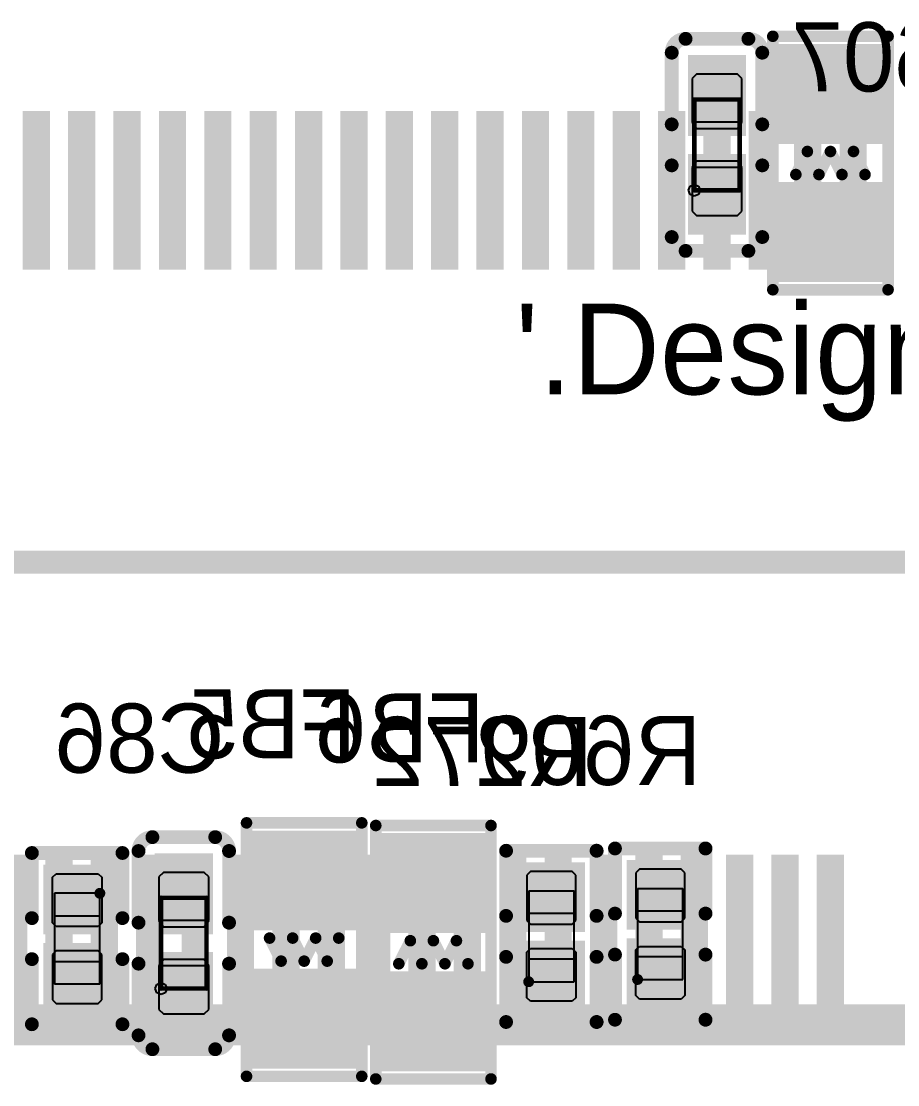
# Model space of a CAD drawing. Header units: millimetres. Extents: x 892 to 1144, y 1011 to 1123.
# Drawn here: x 1064.28 to 1073.94, y 1032.94 to 1044.66 of the extents above; entities that cross this region are included whole.
import ezdxf

# ---------------------------------------------------------------- set-up
doc = ezdxf.new("R2010")
doc.units = ezdxf.units.MM
for name, color, linetype in [('BottomLayer', 5, 'Continuous'), ('BottomOverlay', 54, 'Continuous'), ('BottomPaste', 16, 'Continuous'), ('BottomSolder', 6, 'Continuous'), ('Mechanical10', 56, 'Continuous'), ('Mechanical12', 56, 'Continuous'), ('Mechanical15', 56, 'Continuous'), ('Mechanical4', 56, 'Continuous'), ('Mechanical5', 56, 'Continuous'), ('Mechanical6', 56, 'Continuous'), ('TopLayer', 1, 'Continuous'), ('TopOverlay', 2, 'Continuous'), ('TopPaste', 8, 'Continuous'), ('TopSolder', 216, 'Continuous')]:
    doc.layers.add(name, color=color, linetype=linetype)

msp = doc.modelspace()

# ---------------------------------------------------------------- linework, layer by layer
at = {"layer": 'BottomLayer'}
for points in [[(1072.692, 1043.412), (1073.708, 1043.412), (1072.692, 1044.311), (1073.708, 1044.311)], [(1072.22, 1043.45), (1072.22, 1044.24), (1071.68, 1043.45), (1071.68, 1044.24)], [(1072.22, 1042.36), (1072.22, 1043.15), (1071.68, 1042.36), (1071.68, 1043.15)], [(1072.692, 1041.888), (1073.708, 1041.888), (1072.692, 1042.787), (1073.708, 1042.787)], [(1067.909, 1035.641), (1066.893, 1035.641), (1067.909, 1034.742), (1066.893, 1034.742)], [(1068.317, 1034.713), (1069.333, 1034.713), (1068.317, 1035.611), (1069.333, 1035.611)], [(1066.345, 1034.65), (1066.345, 1035.44), (1065.805, 1034.65), (1065.805, 1035.44)], [(1064.63, 1035.266), (1064.63, 1034.7), (1065.17, 1035.266), (1065.17, 1034.7)], [(1070.395, 1034.725), (1070.395, 1035.291), (1069.855, 1034.725), (1069.855, 1035.291)], [(1071.595, 1034.75), (1071.595, 1035.316), (1071.055, 1034.75), (1071.055, 1035.316)], [(1071.595, 1033.884), (1071.595, 1034.45), (1071.055, 1033.884), (1071.055, 1034.45)], [(1064.63, 1034.4), (1064.63, 1033.834), (1065.17, 1034.4), (1065.17, 1033.834)], [(1066.345, 1033.56), (1066.345, 1034.35), (1065.805, 1033.56), (1065.805, 1034.35)], [(1070.395, 1033.859), (1070.395, 1034.425), (1069.855, 1033.859), (1069.855, 1034.425)], [(1067.909, 1034.117), (1066.893, 1034.117), (1067.909, 1033.218), (1066.893, 1033.218)], [(1068.317, 1033.189), (1069.333, 1033.189), (1068.317, 1034.087), (1069.333, 1034.087)]]:
    msp.add_solid(points, dxfattribs=at)
at = {"layer": 'BottomOverlay', "const_width": 0.152}
for points in [[(1071.451, 1044.316, -0.414214), (1071.604, 1044.469)], [(1072.296, 1044.469, -0.414214), (1072.449, 1044.316)], [(1071.604, 1042.131, -0.414214), (1071.451, 1042.284)], [(1072.449, 1042.284, -0.414214), (1072.296, 1042.131)], [(1065.576, 1035.516, -0.414214), (1065.729, 1035.669)], [(1066.421, 1035.669, -0.414214), (1066.574, 1035.516)], [(1065.729, 1033.331, -0.414214), (1065.576, 1033.484)], [(1066.574, 1033.484, -0.414214), (1066.421, 1033.331)]]:
    msp.add_lwpolyline(points, format="xyb", dxfattribs=at)
at = {"layer": 'BottomOverlay'}
for points, const_width in [([(1071.604, 1044.469), (1072.296, 1044.469)], 0.152), ([(1072.565, 1044.497), (1073.835, 1044.497)], 0.127), ([(1072.565, 1041.703), (1072.565, 1044.497)], 0.127), ([(1073.835, 1041.703), (1073.835, 1044.497)], 0.127), ([(1071.451, 1043.526), (1071.451, 1044.316)], 0.152), ([(1072.449, 1043.526), (1072.449, 1044.316)], 0.152), ([(1072.819, 1042.973), (1072.946, 1043.227)], 0.127), ([(1072.946, 1043.227), (1073.073, 1042.973)], 0.127), ([(1073.073, 1042.973), (1073.2, 1043.227)], 0.127), ([(1073.2, 1043.227), (1073.327, 1042.973)], 0.127), ([(1073.327, 1042.973), (1073.454, 1043.227)], 0.127), ([(1073.454, 1043.227), (1073.581, 1042.973)], 0.127), ([(1071.451, 1042.284), (1071.451, 1043.074)], 0.152), ([(1072.449, 1042.284), (1072.449, 1043.074)], 0.152), ([(1071.604, 1042.131), (1072.296, 1042.131)], 0.152), ([(1072.565, 1041.703), (1073.835, 1041.703)], 0.127), ([(1066.766, 1033.032), (1066.766, 1035.826)], 0.127), ([(1066.766, 1035.826), (1068.036, 1035.826)], 0.127), ([(1068.036, 1033.032), (1068.036, 1035.826)], 0.127), ([(1068.19, 1035.797), (1069.46, 1035.797)], 0.127), ([(1068.19, 1033.003), (1068.19, 1035.797)], 0.127), ([(1069.46, 1033.003), (1069.46, 1035.797)], 0.127), ([(1065.729, 1035.669), (1066.421, 1035.669)], 0.152), ([(1070.826, 1034.826), (1070.826, 1035.544)], 0.152), ([(1070.826, 1035.544), (1071.824, 1035.544)], 0.152), ([(1071.824, 1034.826), (1071.824, 1035.544)], 0.152), ([(1064.401, 1035.494), (1065.399, 1035.494)], 0.152), ([(1064.401, 1034.776), (1064.401, 1035.494)], 0.152), ([(1065.399, 1034.776), (1065.399, 1035.494)], 0.152), ([(1065.576, 1034.726), (1065.576, 1035.516)], 0.152), ([(1066.574, 1034.726), (1066.574, 1035.516)], 0.152), ([(1069.626, 1034.801), (1069.626, 1035.519)], 0.152), ([(1069.626, 1035.519), (1070.624, 1035.519)], 0.152), ([(1070.624, 1034.801), (1070.624, 1035.519)], 0.152), ([(1067.02, 1034.556), (1067.147, 1034.302)], 0.127), ([(1067.147, 1034.302), (1067.274, 1034.556)], 0.127), ([(1067.274, 1034.556), (1067.401, 1034.302)], 0.127), ([(1067.401, 1034.302), (1067.528, 1034.556)], 0.127), ([(1067.528, 1034.556), (1067.655, 1034.302)], 0.127), ([(1067.655, 1034.302), (1067.782, 1034.556)], 0.127), ([(1068.444, 1034.273), (1068.571, 1034.527)], 0.127), ([(1068.571, 1034.527), (1068.698, 1034.273)], 0.127), ([(1068.698, 1034.273), (1068.825, 1034.527)], 0.127), ([(1068.825, 1034.527), (1068.952, 1034.273)], 0.127), ([(1068.952, 1034.273), (1069.079, 1034.527)], 0.127), ([(1069.079, 1034.527), (1069.206, 1034.273)], 0.127), ([(1070.826, 1033.656), (1070.826, 1034.374)], 0.152), ([(1071.824, 1033.656), (1071.824, 1034.374)], 0.152), ([(1064.401, 1033.606), (1064.401, 1034.324)], 0.152), ([(1065.399, 1033.606), (1065.399, 1034.324)], 0.152), ([(1065.576, 1033.484), (1065.576, 1034.274)], 0.152), ([(1066.574, 1033.484), (1066.574, 1034.274)], 0.152), ([(1069.626, 1033.631), (1069.626, 1034.349)], 0.152), ([(1070.624, 1033.631), (1070.624, 1034.349)], 0.152), ([(1064.401, 1033.606), (1065.399, 1033.606)], 0.152), ([(1069.626, 1033.631), (1070.624, 1033.631)], 0.152), ([(1070.826, 1033.656), (1071.824, 1033.656)], 0.152), ([(1065.729, 1033.331), (1066.421, 1033.331)], 0.152), ([(1066.766, 1033.032), (1068.036, 1033.032)], 0.127), ([(1068.19, 1033.003), (1069.46, 1033.003)], 0.127)]:
    msp.add_lwpolyline(points, dxfattribs=dict(at, const_width=const_width))
for points, const_width in [([(1071.566, 1044.469, 1), (1071.642, 1044.469, 1)], 0.0762), ([(1071.566, 1044.469, 1), (1071.642, 1044.469, 1)], 0.0762), ([(1072.258, 1044.469, 1), (1072.334, 1044.469, 1)], 0.0762), ([(1072.258, 1044.469, 1), (1072.334, 1044.469, 1)], 0.0762), ([(1072.533, 1044.497, 1), (1072.597, 1044.497, 1)], 0.0635), ([(1072.533, 1044.497, 1), (1072.597, 1044.497, 1)], 0.0635), ([(1073.803, 1044.497, 1), (1073.867, 1044.497, 1)], 0.0635), ([(1073.803, 1044.497, 1), (1073.867, 1044.497, 1)], 0.0635), ([(1071.413, 1044.316, 1), (1071.489, 1044.316, 1)], 0.0762), ([(1071.413, 1044.316, 1), (1071.489, 1044.316, 1)], 0.0762), ([(1072.411, 1044.316, 1), (1072.487, 1044.316, 1)], 0.0762), ([(1072.411, 1044.316, 1), (1072.487, 1044.316, 1)], 0.0762), ([(1071.413, 1043.526, 1), (1071.489, 1043.526, 1)], 0.0762), ([(1072.411, 1043.526, 1), (1072.487, 1043.526, 1)], 0.0762), ([(1072.914, 1043.227, 1), (1072.978, 1043.227, 1)], 0.0635), ([(1072.914, 1043.227, 1), (1072.978, 1043.227, 1)], 0.0635), ([(1073.168, 1043.227, 1), (1073.232, 1043.227, 1)], 0.0635), ([(1073.168, 1043.227, 1), (1073.232, 1043.227, 1)], 0.0635), ([(1073.422, 1043.227, 1), (1073.486, 1043.227, 1)], 0.0635), ([(1073.422, 1043.227, 1), (1073.486, 1043.227, 1)], 0.0635), ([(1071.413, 1043.074, 1), (1071.489, 1043.074, 1)], 0.0762), ([(1072.411, 1043.074, 1), (1072.487, 1043.074, 1)], 0.0762), ([(1072.787, 1042.973, 1), (1072.851, 1042.973, 1)], 0.0635), ([(1073.041, 1042.973, 1), (1073.105, 1042.973, 1)], 0.0635), ([(1073.041, 1042.973, 1), (1073.105, 1042.973, 1)], 0.0635), ([(1073.295, 1042.973, 1), (1073.359, 1042.973, 1)], 0.0635), ([(1073.295, 1042.973, 1), (1073.359, 1042.973, 1)], 0.0635), ([(1073.549, 1042.973, 1), (1073.613, 1042.973, 1)], 0.0635), ([(1071.413, 1042.284, 1), (1071.489, 1042.284, 1)], 0.0762), ([(1071.413, 1042.284, 1), (1071.489, 1042.284, 1)], 0.0762), ([(1072.411, 1042.284, 1), (1072.487, 1042.284, 1)], 0.0762), ([(1072.411, 1042.284, 1), (1072.487, 1042.284, 1)], 0.0762), ([(1071.566, 1042.131, 1), (1071.642, 1042.131, 1)], 0.0762), ([(1071.566, 1042.131, 1), (1071.642, 1042.131, 1)], 0.0762), ([(1072.258, 1042.131, 1), (1072.334, 1042.131, 1)], 0.0762), ([(1072.258, 1042.131, 1), (1072.334, 1042.131, 1)], 0.0762), ([(1072.533, 1041.703, 1), (1072.597, 1041.703, 1)], 0.0635), ([(1072.533, 1041.703, 1), (1072.597, 1041.703, 1)], 0.0635), ([(1073.803, 1041.703, 1), (1073.867, 1041.703, 1)], 0.0635), ([(1073.803, 1041.703, 1), (1073.867, 1041.703, 1)], 0.0635), ([(1066.734, 1035.826, 1), (1066.798, 1035.826, 1)], 0.0635), ([(1066.734, 1035.826, 1), (1066.798, 1035.826, 1)], 0.0635), ([(1068.004, 1035.826, 1), (1068.068, 1035.826, 1)], 0.0635), ([(1068.004, 1035.826, 1), (1068.068, 1035.826, 1)], 0.0635), ([(1068.158, 1035.797, 1), (1068.222, 1035.797, 1)], 0.0635), ([(1068.158, 1035.797, 1), (1068.222, 1035.797, 1)], 0.0635), ([(1069.428, 1035.797, 1), (1069.492, 1035.797, 1)], 0.0635), ([(1069.428, 1035.797, 1), (1069.492, 1035.797, 1)], 0.0635), ([(1065.691, 1035.669, 1), (1065.767, 1035.669, 1)], 0.0762), ([(1065.691, 1035.669, 1), (1065.767, 1035.669, 1)], 0.0762), ([(1066.383, 1035.669, 1), (1066.459, 1035.669, 1)], 0.0762), ([(1066.383, 1035.669, 1), (1066.459, 1035.669, 1)], 0.0762), ([(1070.788, 1035.544, 1), (1070.864, 1035.544, 1)], 0.0762), ([(1070.788, 1035.544, 1), (1070.864, 1035.544, 1)], 0.0762), ([(1071.785, 1035.544, 1), (1071.862, 1035.544, 1)], 0.0762), ([(1071.785, 1035.544, 1), (1071.862, 1035.544, 1)], 0.0762), ([(1064.363, 1035.494, 1), (1064.439, 1035.494, 1)], 0.0762), ([(1064.363, 1035.494, 1), (1064.439, 1035.494, 1)], 0.0762), ([(1065.361, 1035.494, 1), (1065.437, 1035.494, 1)], 0.0762), ([(1065.361, 1035.494, 1), (1065.437, 1035.494, 1)], 0.0762), ([(1065.538, 1035.516, 1), (1065.614, 1035.516, 1)], 0.0762), ([(1065.538, 1035.516, 1), (1065.614, 1035.516, 1)], 0.0762), ([(1066.535, 1035.516, 1), (1066.612, 1035.516, 1)], 0.0762), ([(1066.535, 1035.516, 1), (1066.612, 1035.516, 1)], 0.0762), ([(1069.588, 1035.519, 1), (1069.664, 1035.519, 1)], 0.0762), ([(1069.588, 1035.519, 1), (1069.664, 1035.519, 1)], 0.0762), ([(1070.585, 1035.519, 1), (1070.662, 1035.519, 1)], 0.0762), ([(1070.585, 1035.519, 1), (1070.662, 1035.519, 1)], 0.0762), ([(1064.363, 1034.776, 1), (1064.439, 1034.776, 1)], 0.0762), ([(1065.361, 1034.776, 1), (1065.437, 1034.776, 1)], 0.0762), ([(1065.538, 1034.726, 1), (1065.614, 1034.726, 1)], 0.0762), ([(1066.535, 1034.726, 1), (1066.612, 1034.726, 1)], 0.0762), ([(1069.588, 1034.801, 1), (1069.664, 1034.801, 1)], 0.0762), ([(1070.585, 1034.801, 1), (1070.662, 1034.801, 1)], 0.0762), ([(1070.788, 1034.826, 1), (1070.864, 1034.826, 1)], 0.0762), ([(1071.785, 1034.826, 1), (1071.862, 1034.826, 1)], 0.0762), ([(1066.988, 1034.556, 1), (1067.052, 1034.556, 1)], 0.0635), ([(1067.242, 1034.556, 1), (1067.306, 1034.556, 1)], 0.0635), ([(1067.242, 1034.556, 1), (1067.306, 1034.556, 1)], 0.0635), ([(1067.496, 1034.556, 1), (1067.56, 1034.556, 1)], 0.0635), ([(1067.496, 1034.556, 1), (1067.56, 1034.556, 1)], 0.0635), ([(1067.75, 1034.556, 1), (1067.814, 1034.556, 1)], 0.0635), ([(1068.539, 1034.527, 1), (1068.603, 1034.527, 1)], 0.0635), ([(1068.539, 1034.527, 1), (1068.603, 1034.527, 1)], 0.0635), ([(1068.793, 1034.527, 1), (1068.857, 1034.527, 1)], 0.0635), ([(1068.793, 1034.527, 1), (1068.857, 1034.527, 1)], 0.0635), ([(1069.047, 1034.527, 1), (1069.111, 1034.527, 1)], 0.0635), ([(1069.047, 1034.527, 1), (1069.111, 1034.527, 1)], 0.0635), ([(1070.788, 1034.374, 1), (1070.864, 1034.374, 1)], 0.0762), ([(1071.785, 1034.374, 1), (1071.862, 1034.374, 1)], 0.0762), ([(1064.363, 1034.324, 1), (1064.439, 1034.324, 1)], 0.0762), ([(1065.361, 1034.324, 1), (1065.437, 1034.324, 1)], 0.0762), ([(1065.538, 1034.274, 1), (1065.614, 1034.274, 1)], 0.0762), ([(1066.535, 1034.274, 1), (1066.612, 1034.274, 1)], 0.0762), ([(1067.115, 1034.302, 1), (1067.179, 1034.302, 1)], 0.0635), ([(1067.115, 1034.302, 1), (1067.179, 1034.302, 1)], 0.0635), ([(1067.369, 1034.302, 1), (1067.433, 1034.302, 1)], 0.0635), ([(1067.369, 1034.302, 1), (1067.433, 1034.302, 1)], 0.0635), ([(1067.623, 1034.302, 1), (1067.687, 1034.302, 1)], 0.0635), ([(1067.623, 1034.302, 1), (1067.687, 1034.302, 1)], 0.0635), ([(1068.412, 1034.273, 1), (1068.476, 1034.273, 1)], 0.0635), ([(1068.666, 1034.273, 1), (1068.73, 1034.273, 1)], 0.0635), ([(1068.666, 1034.273, 1), (1068.73, 1034.273, 1)], 0.0635), ([(1068.92, 1034.273, 1), (1068.984, 1034.273, 1)], 0.0635), ([(1068.92, 1034.273, 1), (1068.984, 1034.273, 1)], 0.0635), ([(1069.174, 1034.273, 1), (1069.238, 1034.273, 1)], 0.0635), ([(1069.588, 1034.349, 1), (1069.664, 1034.349, 1)], 0.0762), ([(1070.585, 1034.349, 1), (1070.662, 1034.349, 1)], 0.0762), ([(1064.363, 1033.606, 1), (1064.439, 1033.606, 1)], 0.0762), ([(1064.363, 1033.606, 1), (1064.439, 1033.606, 1)], 0.0762), ([(1065.361, 1033.606, 1), (1065.437, 1033.606, 1)], 0.0762), ([(1065.361, 1033.606, 1), (1065.437, 1033.606, 1)], 0.0762), ([(1069.588, 1033.631, 1), (1069.664, 1033.631, 1)], 0.0762), ([(1069.588, 1033.631, 1), (1069.664, 1033.631, 1)], 0.0762), ([(1070.585, 1033.631, 1), (1070.662, 1033.631, 1)], 0.0762), ([(1070.585, 1033.631, 1), (1070.662, 1033.631, 1)], 0.0762), ([(1070.788, 1033.656, 1), (1070.864, 1033.656, 1)], 0.0762), ([(1070.788, 1033.656, 1), (1070.864, 1033.656, 1)], 0.0762), ([(1071.785, 1033.656, 1), (1071.862, 1033.656, 1)], 0.0762), ([(1071.785, 1033.656, 1), (1071.862, 1033.656, 1)], 0.0762), ([(1065.538, 1033.484, 1), (1065.614, 1033.484, 1)], 0.0762), ([(1065.538, 1033.484, 1), (1065.614, 1033.484, 1)], 0.0762), ([(1066.535, 1033.484, 1), (1066.612, 1033.484, 1)], 0.0762), ([(1066.535, 1033.484, 1), (1066.612, 1033.484, 1)], 0.0762), ([(1065.691, 1033.331, 1), (1065.767, 1033.331, 1)], 0.0762), ([(1065.691, 1033.331, 1), (1065.767, 1033.331, 1)], 0.0762), ([(1066.383, 1033.331, 1), (1066.459, 1033.331, 1)], 0.0762), ([(1066.383, 1033.331, 1), (1066.459, 1033.331, 1)], 0.0762), ([(1066.734, 1033.032, 1), (1066.798, 1033.032, 1)], 0.0635), ([(1066.734, 1033.032, 1), (1066.798, 1033.032, 1)], 0.0635), ([(1068.004, 1033.032, 1), (1068.068, 1033.032, 1)], 0.0635), ([(1068.004, 1033.032, 1), (1068.068, 1033.032, 1)], 0.0635), ([(1068.158, 1033.003, 1), (1068.222, 1033.003, 1)], 0.0635), ([(1068.158, 1033.003, 1), (1068.222, 1033.003, 1)], 0.0635), ([(1069.428, 1033.003, 1), (1069.492, 1033.003, 1)], 0.0635), ([(1069.428, 1033.003, 1), (1069.492, 1033.003, 1)], 0.0635)]:
    msp.add_lwpolyline(points, format="xyb", close=True, dxfattribs=dict(at, const_width=const_width))
at = {"layer": 'BottomPaste'}
for p, q in [((1071.725, 1044.08), (1071.675, 1044.03)), ((1072.175, 1044.08), (1071.725, 1044.08)), ((1072.225, 1044.03), (1072.175, 1044.08)), ((1071.675, 1044.03), (1071.675, 1043.55)), ((1072.225, 1043.55), (1072.225, 1044.03)), ((1071.675, 1043.55), (1071.725, 1043.48)), ((1071.725, 1043.48), (1072.175, 1043.48)), ((1072.175, 1043.48), (1072.225, 1043.55)), ((1071.725, 1043.12), (1071.675, 1043.05)), ((1072.175, 1043.12), (1071.725, 1043.12)), ((1072.225, 1043.05), (1072.175, 1043.12)), ((1071.675, 1043.05), (1071.675, 1042.57)), ((1072.225, 1042.57), (1072.225, 1043.05)), ((1071.675, 1042.57), (1071.725, 1042.52)), ((1072.175, 1042.52), (1072.225, 1042.57)), ((1071.725, 1042.52), (1072.175, 1042.52)), ((1064.63, 1035.226), (1064.67, 1035.266)), ((1064.67, 1035.266), (1065.13, 1035.266)), ((1065.13, 1035.266), (1065.17, 1035.226)), ((1065.85, 1035.28), (1065.8, 1035.23)), ((1066.3, 1035.28), (1065.85, 1035.28)), ((1066.35, 1035.23), (1066.3, 1035.28)), ((1069.895, 1035.291), (1069.855, 1035.251)), ((1070.355, 1035.291), (1069.895, 1035.291)), ((1070.395, 1035.251), (1070.355, 1035.291)), ((1071.095, 1035.316), (1071.055, 1035.276)), ((1071.055, 1035.276), (1071.055, 1034.775)), ((1071.555, 1035.316), (1071.095, 1035.316)), ((1071.595, 1035.276), (1071.555, 1035.316)), ((1071.595, 1034.775), (1071.595, 1035.276)), ((1064.63, 1034.725), (1064.63, 1035.226)), ((1065.17, 1035.226), (1065.17, 1034.725)), ((1065.8, 1035.23), (1065.8, 1034.75)), ((1066.35, 1034.75), (1066.35, 1035.23)), ((1069.855, 1035.251), (1069.855, 1034.75)), ((1070.395, 1034.75), (1070.395, 1035.251)), ((1064.67, 1034.685), (1064.63, 1034.725)), ((1065.13, 1034.685), (1064.67, 1034.685)), ((1065.17, 1034.725), (1065.13, 1034.685)), ((1065.8, 1034.75), (1065.85, 1034.68)), ((1065.85, 1034.68), (1066.3, 1034.68)), ((1066.3, 1034.68), (1066.35, 1034.75)), ((1069.855, 1034.75), (1069.895, 1034.71)), ((1069.895, 1034.71), (1070.355, 1034.71)), ((1070.355, 1034.71), (1070.395, 1034.75)), ((1071.055, 1034.775), (1071.095, 1034.735)), ((1071.095, 1034.735), (1071.555, 1034.735)), ((1071.555, 1034.735), (1071.595, 1034.775)), ((1071.055, 1034.425), (1071.095, 1034.465)), ((1071.095, 1034.465), (1071.555, 1034.465)), ((1071.555, 1034.465), (1071.595, 1034.425)), ((1064.67, 1034.415), (1064.63, 1034.375)), ((1064.63, 1034.375), (1064.63, 1033.874)), ((1065.13, 1034.415), (1064.67, 1034.415)), ((1065.17, 1034.375), (1065.13, 1034.415)), ((1065.17, 1033.874), (1065.17, 1034.375)), ((1069.855, 1034.4), (1069.895, 1034.44)), ((1069.855, 1033.899), (1069.855, 1034.4)), ((1069.895, 1034.44), (1070.355, 1034.44)), ((1070.355, 1034.44), (1070.395, 1034.4)), ((1070.395, 1034.4), (1070.395, 1033.899)), ((1071.055, 1033.924), (1071.055, 1034.425)), ((1071.595, 1034.425), (1071.595, 1033.924)), ((1065.85, 1034.32), (1065.8, 1034.25)), ((1065.8, 1034.25), (1065.8, 1033.77)), ((1066.3, 1034.32), (1065.85, 1034.32)), ((1066.35, 1034.25), (1066.3, 1034.32)), ((1066.35, 1033.77), (1066.35, 1034.25)), ((1064.63, 1033.874), (1064.67, 1033.834)), ((1065.13, 1033.834), (1065.17, 1033.874)), ((1069.895, 1033.859), (1069.855, 1033.899)), ((1070.355, 1033.859), (1069.895, 1033.859)), ((1070.395, 1033.899), (1070.355, 1033.859)), ((1071.095, 1033.884), (1071.055, 1033.924)), ((1071.555, 1033.884), (1071.095, 1033.884)), ((1071.595, 1033.924), (1071.555, 1033.884)), ((1064.67, 1033.834), (1065.13, 1033.834)), ((1065.8, 1033.77), (1065.85, 1033.72)), ((1066.3, 1033.72), (1066.35, 1033.77)), ((1065.85, 1033.72), (1066.3, 1033.72))]:
    msp.add_line(p, q, dxfattribs=at)
for points in [[(1072.692, 1043.412), (1073.708, 1043.412), (1072.692, 1044.311), (1073.708, 1044.311)], [(1072.22, 1043.45), (1072.22, 1044.24), (1071.68, 1043.45), (1071.68, 1044.24)], [(1072.22, 1042.36), (1072.22, 1043.15), (1071.68, 1042.36), (1071.68, 1043.15)], [(1072.692, 1041.888), (1073.708, 1041.888), (1072.692, 1042.787), (1073.708, 1042.787)], [(1067.909, 1035.641), (1066.893, 1035.641), (1067.909, 1034.742), (1066.893, 1034.742)], [(1068.317, 1034.713), (1069.333, 1034.713), (1068.317, 1035.611), (1069.333, 1035.611)], [(1066.345, 1034.65), (1066.345, 1035.44), (1065.805, 1034.65), (1065.805, 1035.44)], [(1064.63, 1035.266), (1064.63, 1034.7), (1065.17, 1035.266), (1065.17, 1034.7)], [(1070.395, 1034.725), (1070.395, 1035.291), (1069.855, 1034.725), (1069.855, 1035.291)], [(1071.595, 1034.75), (1071.595, 1035.316), (1071.055, 1034.75), (1071.055, 1035.316)], [(1071.595, 1033.884), (1071.595, 1034.45), (1071.055, 1033.884), (1071.055, 1034.45)], [(1064.63, 1034.4), (1064.63, 1033.834), (1065.17, 1034.4), (1065.17, 1033.834)], [(1066.345, 1033.56), (1066.345, 1034.35), (1065.805, 1033.56), (1065.805, 1034.35)], [(1070.395, 1033.859), (1070.395, 1034.425), (1069.855, 1033.859), (1069.855, 1034.425)], [(1067.909, 1034.117), (1066.893, 1034.117), (1067.909, 1033.218), (1066.893, 1033.218)], [(1068.317, 1033.189), (1069.333, 1033.189), (1068.317, 1034.087), (1069.333, 1034.087)]]:
    msp.add_solid(points, dxfattribs=at)
at = {"layer": 'BottomSolder'}
for points in [[(1072.59, 1043.311), (1073.81, 1043.311), (1072.59, 1044.413), (1073.81, 1044.413)], [(1072.271, 1043.399), (1072.271, 1044.291), (1071.629, 1043.399), (1071.629, 1044.291)], [(1072.271, 1042.309), (1072.271, 1043.201), (1071.629, 1042.309), (1071.629, 1043.201)], [(1072.59, 1041.787), (1073.81, 1041.787), (1072.59, 1042.889), (1073.81, 1042.889)], [(1068.011, 1035.742), (1066.791, 1035.742), (1068.011, 1034.64), (1066.791, 1034.64)], [(1068.215, 1034.611), (1069.435, 1034.611), (1068.215, 1035.713), (1069.435, 1035.713)], [(1066.396, 1034.599), (1066.396, 1035.491), (1065.754, 1034.599), (1065.754, 1035.491)], [(1070.497, 1034.623), (1070.497, 1035.392), (1069.753, 1034.623), (1069.753, 1035.392)], [(1071.697, 1034.648), (1071.697, 1035.417), (1070.953, 1034.648), (1070.953, 1035.417)], [(1064.528, 1035.367), (1064.528, 1034.598), (1065.272, 1035.367), (1065.272, 1034.598)], [(1064.528, 1034.502), (1064.528, 1033.733), (1065.272, 1034.502), (1065.272, 1033.733)], [(1070.497, 1033.758), (1070.497, 1034.527), (1069.753, 1033.758), (1069.753, 1034.527)], [(1071.697, 1033.783), (1071.697, 1034.552), (1070.953, 1033.783), (1070.953, 1034.552)], [(1066.396, 1033.509), (1066.396, 1034.401), (1065.754, 1033.509), (1065.754, 1034.401)], [(1068.011, 1034.218), (1066.791, 1034.218), (1068.011, 1033.116), (1066.791, 1033.116)], [(1068.215, 1033.087), (1069.435, 1033.087), (1068.215, 1034.189), (1069.435, 1034.189)]]:
    msp.add_solid(points, dxfattribs=at)
at = {"layer": 'Mechanical10', "const_width": 0.254}
for points in [[(1036.275, 1038.7), (1105.875, 1038.7)], [(1032.575, 1033.7), (1109.575, 1033.7)]]:
    msp.add_lwpolyline(points, dxfattribs=at)
at = {"layer": 'Mechanical12', "const_width": 0.254}
msp.add_lwpolyline([(1032.375, 1033.5), (1109.775, 1033.5)], dxfattribs=at)
at = {"layer": 'Mechanical15'}
for p, q in [((1071.7, 1043.55), (1071.7, 1043.8)), ((1071.7, 1043.8), (1072.2, 1043.8)), ((1072.2, 1043.8), (1072.2, 1043.55)), ((1072.2, 1043.55), (1071.7, 1043.55)), ((1071.7, 1043.05), (1071.7, 1042.8)), ((1072.2, 1043.05), (1071.7, 1043.05)), ((1072.2, 1042.8), (1072.2, 1043.05)), ((1071.635, 1042.8), (1071.654, 1042.846)), ((1071.654, 1042.754), (1071.635, 1042.8)), ((1071.654, 1042.846), (1071.7, 1042.865)), ((1071.7, 1042.865), (1071.7, 1042.865)), ((1071.7, 1042.865), (1071.746, 1042.846)), ((1071.7, 1042.8), (1072.2, 1042.8)), ((1071.746, 1042.846), (1071.765, 1042.8)), ((1071.765, 1042.8), (1071.746, 1042.754)), ((1071.7, 1042.735), (1071.654, 1042.754)), ((1071.746, 1042.754), (1071.7, 1042.735)), ((1071.7, 1042.735), (1071.7, 1042.735)), ((1065.825, 1034.75), (1065.825, 1035)), ((1065.825, 1035), (1066.325, 1035)), ((1066.325, 1035), (1066.325, 1034.75)), ((1066.325, 1034.75), (1065.825, 1034.75)), ((1065.825, 1034.25), (1065.825, 1034)), ((1066.325, 1034.25), (1065.825, 1034.25)), ((1066.325, 1034), (1066.325, 1034.25)), ((1065.76, 1034), (1065.779, 1034.046)), ((1065.779, 1033.954), (1065.76, 1034)), ((1065.779, 1034.046), (1065.825, 1034.065)), ((1065.825, 1034.065), (1065.825, 1034.065)), ((1065.825, 1034.065), (1065.871, 1034.046)), ((1065.825, 1034), (1066.325, 1034)), ((1065.871, 1034.046), (1065.89, 1034)), ((1065.89, 1034), (1065.871, 1033.954)), ((1065.825, 1033.935), (1065.779, 1033.954)), ((1065.871, 1033.954), (1065.825, 1033.935)), ((1065.825, 1033.935), (1065.825, 1033.935))]:
    msp.add_line(p, q, dxfattribs=at)
at = {"layer": 'Mechanical15', "const_width": 0.0508}
for points in [[(1071.7, 1042.8), (1071.7, 1043.8)], [(1071.7, 1043.8), (1072.2, 1043.8)], [(1072.2, 1042.8), (1072.2, 1043.8)], [(1071.7, 1042.8), (1072.2, 1042.8)], [(1065.825, 1034), (1065.825, 1035)], [(1065.825, 1035), (1066.325, 1035)], [(1066.325, 1034), (1066.325, 1035)], [(1065.825, 1034), (1066.325, 1034)]]:
    msp.add_lwpolyline(points, dxfattribs=at)
at = {"layer": 'Mechanical15', "const_width": 0.0254}
for points in [[(1071.687, 1043.8, 1), (1071.713, 1043.8, 1)], [(1071.687, 1043.8, 1), (1071.713, 1043.8, 1)], [(1072.187, 1043.8, 1), (1072.213, 1043.8, 1)], [(1072.187, 1043.8, 1), (1072.213, 1043.8, 1)], [(1071.687, 1042.8, 1), (1071.713, 1042.8, 1)], [(1071.687, 1042.8, 1), (1071.713, 1042.8, 1)], [(1072.187, 1042.8, 1), (1072.213, 1042.8, 1)], [(1072.187, 1042.8, 1), (1072.213, 1042.8, 1)], [(1065.812, 1035, 1), (1065.838, 1035, 1)], [(1065.812, 1035, 1), (1065.838, 1035, 1)], [(1066.312, 1035, 1), (1066.338, 1035, 1)], [(1066.312, 1035, 1), (1066.338, 1035, 1)], [(1065.812, 1034, 1), (1065.838, 1034, 1)], [(1065.812, 1034, 1), (1065.838, 1034, 1)], [(1066.312, 1034, 1), (1066.338, 1034, 1)], [(1066.312, 1034, 1), (1066.338, 1034, 1)]]:
    msp.add_lwpolyline(points, format="xyb", close=True, dxfattribs=at)
at = {"layer": 'Mechanical4'}
for p, q in [((1065.15, 1035.05), (1064.65, 1035.05)), ((1064.65, 1035.05), (1064.65, 1034.05)), ((1065.15, 1034.05), (1065.15, 1035.05)), ((1069.875, 1035.075), (1069.875, 1034.075)), ((1070.375, 1035.075), (1069.875, 1035.075)), ((1070.375, 1034.075), (1070.375, 1035.075)), ((1071.075, 1035.1), (1071.075, 1034.1)), ((1071.575, 1035.1), (1071.075, 1035.1)), ((1071.575, 1034.1), (1071.575, 1035.1)), ((1071.075, 1034.1), (1071.575, 1034.1)), ((1064.65, 1034.05), (1065.15, 1034.05)), ((1069.875, 1034.075), (1070.375, 1034.075))]:
    msp.add_line(p, q, dxfattribs=at)
at = {"layer": 'Mechanical5'}
for p, q in [((1065.15, 1035.05), (1064.65, 1035.05)), ((1064.65, 1035.05), (1064.65, 1034.8)), ((1065.15, 1034.8), (1065.15, 1035.05)), ((1069.875, 1034.826), (1069.875, 1035.076)), ((1069.875, 1035.076), (1070.375, 1035.076)), ((1070.375, 1035.076), (1070.375, 1034.826)), ((1071.075, 1034.851), (1071.075, 1035.101)), ((1071.075, 1035.101), (1071.575, 1035.101)), ((1071.575, 1035.101), (1071.575, 1034.851)), ((1064.65, 1034.8), (1065.15, 1034.8)), ((1070.375, 1034.826), (1069.875, 1034.826)), ((1071.575, 1034.851), (1071.075, 1034.851)), ((1071.075, 1034.35), (1071.075, 1034.1)), ((1071.575, 1034.35), (1071.075, 1034.35)), ((1071.575, 1034.1), (1071.575, 1034.35)), ((1064.65, 1034.049), (1064.65, 1034.299)), ((1064.65, 1034.299), (1065.15, 1034.299)), ((1065.15, 1034.299), (1065.15, 1034.049)), ((1069.875, 1034.325), (1069.875, 1034.075)), ((1070.375, 1034.325), (1069.875, 1034.325)), ((1070.375, 1034.075), (1070.375, 1034.325)), ((1071.075, 1034.1), (1071.575, 1034.1)), ((1065.15, 1034.049), (1064.65, 1034.049)), ((1069.875, 1034.075), (1070.375, 1034.075))]:
    msp.add_line(p, q, dxfattribs=at)
at = {"layer": 'Mechanical6'}
for points, const_width in [([(1065.18, 1035.05, 1), (1065.12, 1035.05, 1)], 0.06), ([(1065.105, 1035.05, 1), (1065.135, 1035.05, 1)], 0.03), ([(1065.165, 1035.05, 1), (1065.195, 1035.05, 1)], 0.03), ([(1069.905, 1034.075, 1), (1069.845, 1034.075, 1)], 0.06), ([(1069.83, 1034.075, 1), (1069.86, 1034.075, 1)], 0.03), ([(1069.89, 1034.075, 1), (1069.92, 1034.075, 1)], 0.03), ([(1071.105, 1034.1, 1), (1071.045, 1034.1, 1)], 0.06), ([(1071.03, 1034.1, 1), (1071.06, 1034.1, 1)], 0.03), ([(1071.09, 1034.1, 1), (1071.12, 1034.1, 1)], 0.03)]:
    msp.add_lwpolyline(points, format="xyb", close=True, dxfattribs=dict(at, const_width=const_width))
at = {"layer": 'TopLayer'}
for points in [[(1064.6, 1043.675), (1064.3, 1043.675), (1064.6, 1041.925), (1064.3, 1041.925)], [(1065.1, 1043.675), (1064.8, 1043.675), (1065.1, 1041.925), (1064.8, 1041.925)], [(1065.6, 1043.675), (1065.3, 1043.675), (1065.6, 1041.925), (1065.3, 1041.925)], [(1066.1, 1043.675), (1065.8, 1043.675), (1066.1, 1041.925), (1065.8, 1041.925)], [(1066.6, 1043.675), (1066.3, 1043.675), (1066.6, 1041.925), (1066.3, 1041.925)], [(1067.1, 1043.675), (1066.8, 1043.675), (1067.1, 1041.925), (1066.8, 1041.925)], [(1067.6, 1043.675), (1067.3, 1043.675), (1067.6, 1041.925), (1067.3, 1041.925)], [(1068.1, 1043.675), (1067.8, 1043.675), (1068.1, 1041.925), (1067.8, 1041.925)], [(1068.6, 1043.675), (1068.3, 1043.675), (1068.6, 1041.925), (1068.3, 1041.925)], [(1069.1, 1043.675), (1068.8, 1043.675), (1069.1, 1041.925), (1068.8, 1041.925)], [(1069.6, 1043.675), (1069.3, 1043.675), (1069.6, 1041.925), (1069.3, 1041.925)], [(1070.1, 1043.675), (1069.8, 1043.675), (1070.1, 1041.925), (1069.8, 1041.925)], [(1070.6, 1043.675), (1070.3, 1043.675), (1070.6, 1041.925), (1070.3, 1041.925)], [(1071.1, 1043.675), (1070.8, 1043.675), (1071.1, 1041.925), (1070.8, 1041.925)], [(1071.6, 1043.675), (1071.3, 1043.675), (1071.6, 1041.925), (1071.3, 1041.925)], [(1072.1, 1043.675), (1071.8, 1043.675), (1072.1, 1041.925), (1071.8, 1041.925)], [(1072.6, 1043.675), (1072.3, 1043.675), (1072.6, 1041.925), (1072.3, 1041.925)], [(1073.1, 1043.675), (1072.8, 1043.675), (1073.1, 1041.925), (1072.8, 1041.925)], [(1073.6, 1043.675), (1073.3, 1043.675), (1073.6, 1041.925), (1073.3, 1041.925)], [(1064.35, 1035.475), (1064.05, 1035.475), (1064.35, 1033.725), (1064.05, 1033.725)], [(1064.85, 1035.475), (1064.55, 1035.475), (1064.85, 1033.725), (1064.55, 1033.725)], [(1065.35, 1035.475), (1065.05, 1035.475), (1065.35, 1033.725), (1065.05, 1033.725)], [(1065.85, 1035.475), (1065.55, 1035.475), (1065.85, 1033.725), (1065.55, 1033.725)], [(1066.35, 1035.475), (1066.05, 1035.475), (1066.35, 1033.725), (1066.05, 1033.725)], [(1066.85, 1035.475), (1066.55, 1035.475), (1066.85, 1033.725), (1066.55, 1033.725)], [(1067.35, 1035.475), (1067.05, 1035.475), (1067.35, 1033.725), (1067.05, 1033.725)], [(1067.85, 1035.475), (1067.55, 1035.475), (1067.85, 1033.725), (1067.55, 1033.725)], [(1068.35, 1035.475), (1068.05, 1035.475), (1068.35, 1033.725), (1068.05, 1033.725)], [(1068.85, 1035.475), (1068.55, 1035.475), (1068.85, 1033.725), (1068.55, 1033.725)], [(1069.35, 1035.475), (1069.05, 1035.475), (1069.35, 1033.725), (1069.05, 1033.725)], [(1069.85, 1035.475), (1069.55, 1035.475), (1069.85, 1033.725), (1069.55, 1033.725)], [(1070.35, 1035.475), (1070.05, 1035.475), (1070.35, 1033.725), (1070.05, 1033.725)], [(1070.85, 1035.475), (1070.55, 1035.475), (1070.85, 1033.725), (1070.55, 1033.725)], [(1071.35, 1035.475), (1071.05, 1035.475), (1071.35, 1033.725), (1071.05, 1033.725)], [(1071.85, 1035.475), (1071.55, 1035.475), (1071.85, 1033.725), (1071.55, 1033.725)], [(1072.35, 1035.475), (1072.05, 1035.475), (1072.35, 1033.725), (1072.05, 1033.725)], [(1072.85, 1035.475), (1072.55, 1035.475), (1072.85, 1033.725), (1072.55, 1033.725)], [(1073.35, 1035.475), (1073.05, 1035.475), (1073.35, 1033.725), (1073.05, 1033.725)]]:
    msp.add_solid(points, dxfattribs=at)
at = {"layer": 'TopOverlay', "const_width": 0.254}
msp.add_lwpolyline([(1032.475, 1033.6), (1109.675, 1033.6)], dxfattribs=at)
at = {"layer": 'TopPaste'}
for points in [[(1064.6, 1043.675), (1064.3, 1043.675), (1064.6, 1041.925), (1064.3, 1041.925)], [(1065.1, 1043.675), (1064.8, 1043.675), (1065.1, 1041.925), (1064.8, 1041.925)], [(1065.6, 1043.675), (1065.3, 1043.675), (1065.6, 1041.925), (1065.3, 1041.925)], [(1066.1, 1043.675), (1065.8, 1043.675), (1066.1, 1041.925), (1065.8, 1041.925)], [(1066.6, 1043.675), (1066.3, 1043.675), (1066.6, 1041.925), (1066.3, 1041.925)], [(1067.1, 1043.675), (1066.8, 1043.675), (1067.1, 1041.925), (1066.8, 1041.925)], [(1067.6, 1043.675), (1067.3, 1043.675), (1067.6, 1041.925), (1067.3, 1041.925)], [(1068.1, 1043.675), (1067.8, 1043.675), (1068.1, 1041.925), (1067.8, 1041.925)], [(1068.6, 1043.675), (1068.3, 1043.675), (1068.6, 1041.925), (1068.3, 1041.925)], [(1069.1, 1043.675), (1068.8, 1043.675), (1069.1, 1041.925), (1068.8, 1041.925)], [(1069.6, 1043.675), (1069.3, 1043.675), (1069.6, 1041.925), (1069.3, 1041.925)], [(1070.1, 1043.675), (1069.8, 1043.675), (1070.1, 1041.925), (1069.8, 1041.925)], [(1070.6, 1043.675), (1070.3, 1043.675), (1070.6, 1041.925), (1070.3, 1041.925)], [(1071.1, 1043.675), (1070.8, 1043.675), (1071.1, 1041.925), (1070.8, 1041.925)], [(1071.6, 1043.675), (1071.3, 1043.675), (1071.6, 1041.925), (1071.3, 1041.925)], [(1072.1, 1043.675), (1071.8, 1043.675), (1072.1, 1041.925), (1071.8, 1041.925)], [(1072.6, 1043.675), (1072.3, 1043.675), (1072.6, 1041.925), (1072.3, 1041.925)], [(1073.1, 1043.675), (1072.8, 1043.675), (1073.1, 1041.925), (1072.8, 1041.925)], [(1073.6, 1043.675), (1073.3, 1043.675), (1073.6, 1041.925), (1073.3, 1041.925)], [(1064.35, 1035.475), (1064.05, 1035.475), (1064.35, 1033.725), (1064.05, 1033.725)], [(1064.85, 1035.475), (1064.55, 1035.475), (1064.85, 1033.725), (1064.55, 1033.725)], [(1065.35, 1035.475), (1065.05, 1035.475), (1065.35, 1033.725), (1065.05, 1033.725)], [(1065.85, 1035.475), (1065.55, 1035.475), (1065.85, 1033.725), (1065.55, 1033.725)], [(1066.35, 1035.475), (1066.05, 1035.475), (1066.35, 1033.725), (1066.05, 1033.725)], [(1066.85, 1035.475), (1066.55, 1035.475), (1066.85, 1033.725), (1066.55, 1033.725)], [(1067.35, 1035.475), (1067.05, 1035.475), (1067.35, 1033.725), (1067.05, 1033.725)], [(1067.85, 1035.475), (1067.55, 1035.475), (1067.85, 1033.725), (1067.55, 1033.725)], [(1068.35, 1035.475), (1068.05, 1035.475), (1068.35, 1033.725), (1068.05, 1033.725)], [(1068.85, 1035.475), (1068.55, 1035.475), (1068.85, 1033.725), (1068.55, 1033.725)], [(1069.35, 1035.475), (1069.05, 1035.475), (1069.35, 1033.725), (1069.05, 1033.725)], [(1069.85, 1035.475), (1069.55, 1035.475), (1069.85, 1033.725), (1069.55, 1033.725)], [(1070.35, 1035.475), (1070.05, 1035.475), (1070.35, 1033.725), (1070.05, 1033.725)], [(1070.85, 1035.475), (1070.55, 1035.475), (1070.85, 1033.725), (1070.55, 1033.725)], [(1071.35, 1035.475), (1071.05, 1035.475), (1071.35, 1033.725), (1071.05, 1033.725)], [(1071.85, 1035.475), (1071.55, 1035.475), (1071.85, 1033.725), (1071.55, 1033.725)], [(1072.35, 1035.475), (1072.05, 1035.475), (1072.35, 1033.725), (1072.05, 1033.725)], [(1072.85, 1035.475), (1072.55, 1035.475), (1072.85, 1033.725), (1072.55, 1033.725)], [(1073.35, 1035.475), (1073.05, 1035.475), (1073.35, 1033.725), (1073.05, 1033.725)]]:
    msp.add_solid(points, dxfattribs=at)
at = {"layer": 'TopSolder'}
for points in [[(1064.6, 1043.675), (1064.3, 1043.675), (1064.6, 1041.925), (1064.3, 1041.925)], [(1065.1, 1043.675), (1064.8, 1043.675), (1065.1, 1041.925), (1064.8, 1041.925)], [(1065.6, 1043.675), (1065.3, 1043.675), (1065.6, 1041.925), (1065.3, 1041.925)], [(1066.1, 1043.675), (1065.8, 1043.675), (1066.1, 1041.925), (1065.8, 1041.925)], [(1066.6, 1043.675), (1066.3, 1043.675), (1066.6, 1041.925), (1066.3, 1041.925)], [(1067.1, 1043.675), (1066.8, 1043.675), (1067.1, 1041.925), (1066.8, 1041.925)], [(1067.6, 1043.675), (1067.3, 1043.675), (1067.6, 1041.925), (1067.3, 1041.925)], [(1068.1, 1043.675), (1067.8, 1043.675), (1068.1, 1041.925), (1067.8, 1041.925)], [(1068.6, 1043.675), (1068.3, 1043.675), (1068.6, 1041.925), (1068.3, 1041.925)], [(1069.1, 1043.675), (1068.8, 1043.675), (1069.1, 1041.925), (1068.8, 1041.925)], [(1069.6, 1043.675), (1069.3, 1043.675), (1069.6, 1041.925), (1069.3, 1041.925)], [(1070.1, 1043.675), (1069.8, 1043.675), (1070.1, 1041.925), (1069.8, 1041.925)], [(1070.6, 1043.675), (1070.3, 1043.675), (1070.6, 1041.925), (1070.3, 1041.925)], [(1071.1, 1043.675), (1070.8, 1043.675), (1071.1, 1041.925), (1070.8, 1041.925)], [(1071.6, 1043.675), (1071.3, 1043.675), (1071.6, 1041.925), (1071.3, 1041.925)], [(1072.1, 1043.675), (1071.8, 1043.675), (1072.1, 1041.925), (1071.8, 1041.925)], [(1072.6, 1043.675), (1072.3, 1043.675), (1072.6, 1041.925), (1072.3, 1041.925)], [(1073.1, 1043.675), (1072.8, 1043.675), (1073.1, 1041.925), (1072.8, 1041.925)], [(1073.6, 1043.675), (1073.3, 1043.675), (1073.6, 1041.925), (1073.3, 1041.925)], [(1064.35, 1035.475), (1064.05, 1035.475), (1064.35, 1033.725), (1064.05, 1033.725)], [(1064.85, 1035.475), (1064.55, 1035.475), (1064.85, 1033.725), (1064.55, 1033.725)], [(1065.35, 1035.475), (1065.05, 1035.475), (1065.35, 1033.725), (1065.05, 1033.725)], [(1065.85, 1035.475), (1065.55, 1035.475), (1065.85, 1033.725), (1065.55, 1033.725)], [(1066.35, 1035.475), (1066.05, 1035.475), (1066.35, 1033.725), (1066.05, 1033.725)], [(1066.85, 1035.475), (1066.55, 1035.475), (1066.85, 1033.725), (1066.55, 1033.725)], [(1067.35, 1035.475), (1067.05, 1035.475), (1067.35, 1033.725), (1067.05, 1033.725)], [(1067.85, 1035.475), (1067.55, 1035.475), (1067.85, 1033.725), (1067.55, 1033.725)], [(1068.35, 1035.475), (1068.05, 1035.475), (1068.35, 1033.725), (1068.05, 1033.725)], [(1068.85, 1035.475), (1068.55, 1035.475), (1068.85, 1033.725), (1068.55, 1033.725)], [(1069.35, 1035.475), (1069.05, 1035.475), (1069.35, 1033.725), (1069.05, 1033.725)], [(1069.85, 1035.475), (1069.55, 1035.475), (1069.85, 1033.725), (1069.55, 1033.725)], [(1070.35, 1035.475), (1070.05, 1035.475), (1070.35, 1033.725), (1070.05, 1033.725)], [(1070.85, 1035.475), (1070.55, 1035.475), (1070.85, 1033.725), (1070.55, 1033.725)], [(1071.35, 1035.475), (1071.05, 1035.475), (1071.35, 1033.725), (1071.05, 1033.725)], [(1071.85, 1035.475), (1071.55, 1035.475), (1071.85, 1033.725), (1071.55, 1033.725)], [(1072.35, 1035.475), (1072.05, 1035.475), (1072.35, 1033.725), (1072.05, 1033.725)], [(1072.85, 1035.475), (1072.55, 1035.475), (1072.85, 1033.725), (1072.55, 1033.725)], [(1073.35, 1035.475), (1073.05, 1035.475), (1073.35, 1033.725), (1073.05, 1033.725)]]:
    msp.add_solid(points, dxfattribs=at)

# ---------------------------------------------------------------- texts
at = {"layer": 'BottomOverlay', "text_generation_flag": 2}
for s, p in [('R607', (1075.207, 1043.889)), ('FB5', (1067.975, 1036.537)), ('FB6', (1069.39, 1036.492)), ('C86', (1066.522, 1036.379)), ('R272', (1070.584, 1036.233)), ('R609', (1071.778, 1036.244))]:
    msp.add_text(s, height=0.762, dxfattribs=at).set_placement(p)
at = {"layer": 'Mechanical10'}
msp.add_text("'.Designator'", height=1, rotation=360, dxfattribs=at).set_placement((1069.728, 1040.55))

doc.saveas('drawing.dxf')
